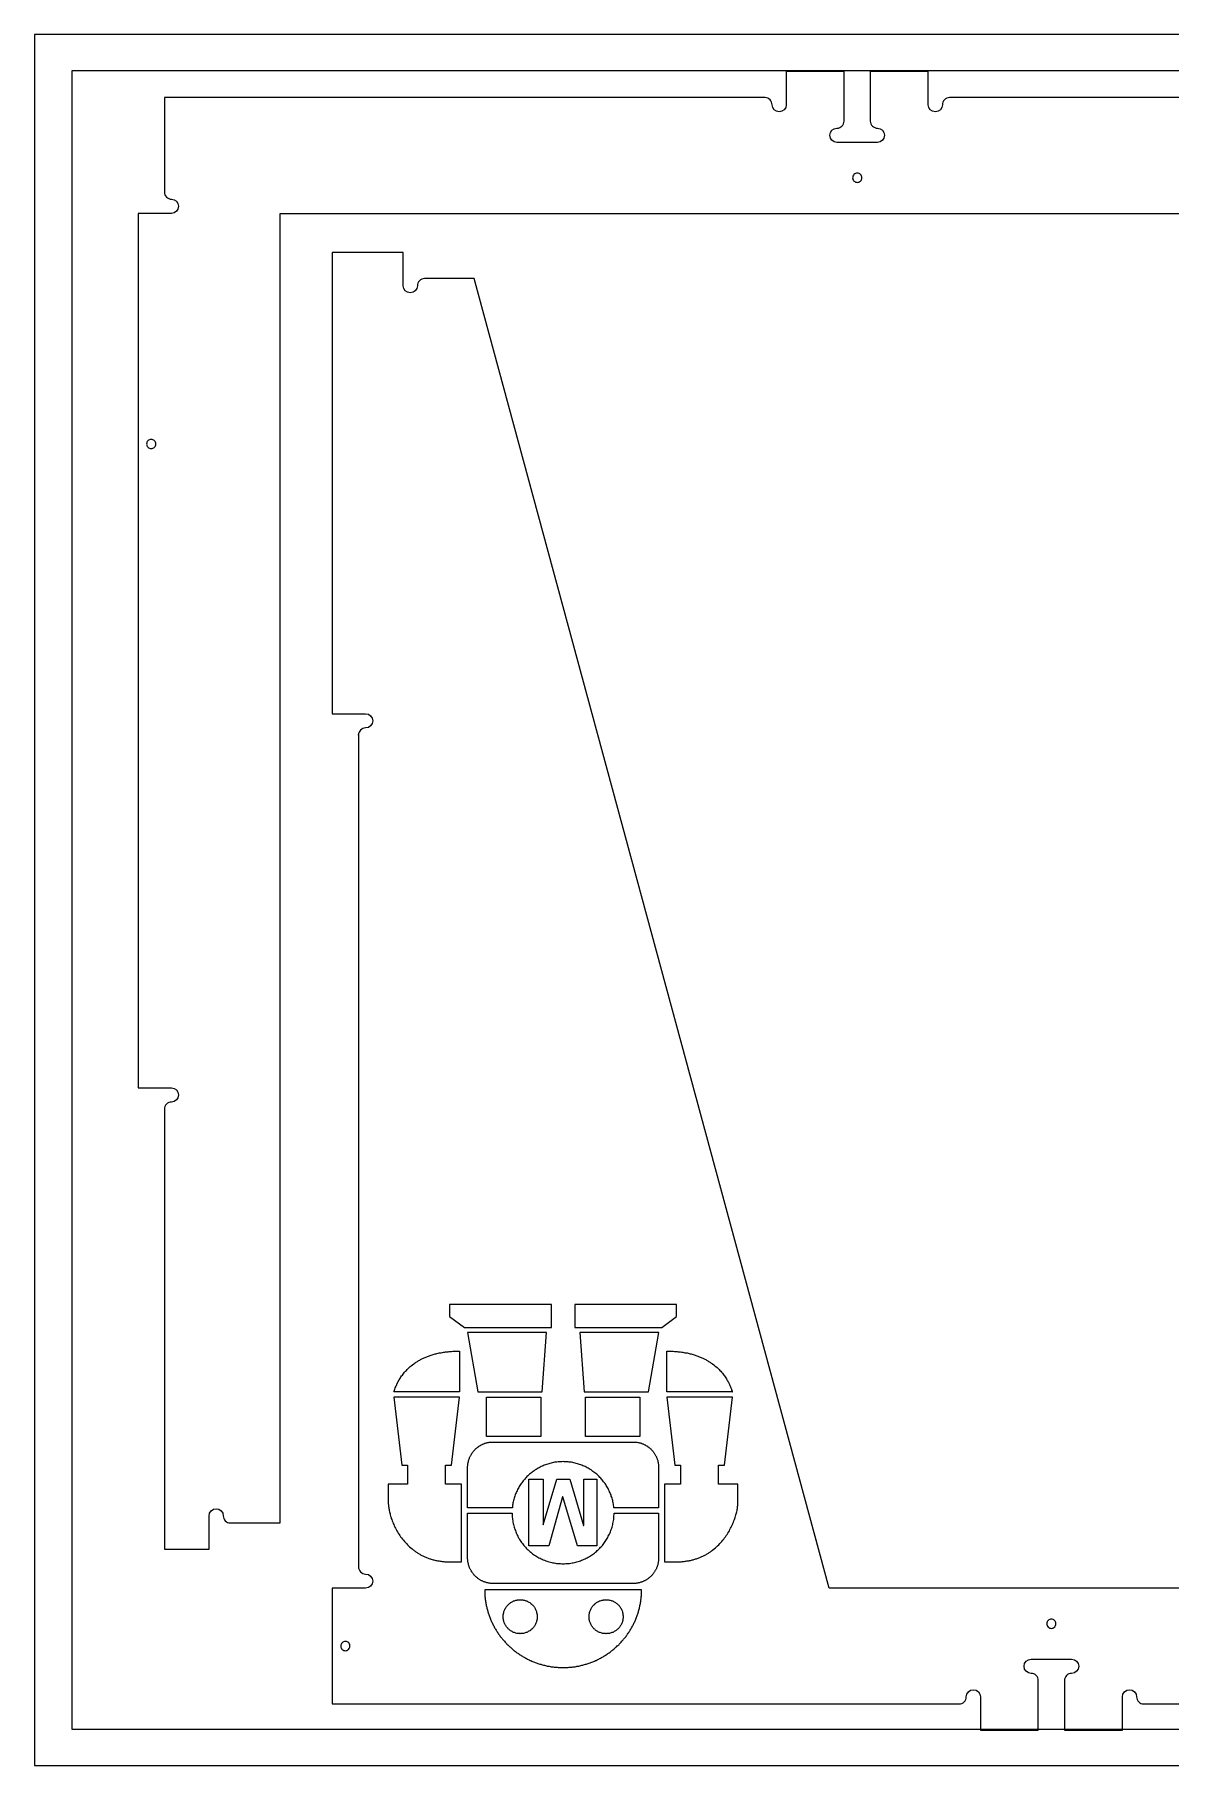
# Model space of a CAD drawing. Extents: x -2438 to 0, y -1219 to 0.
# Drawn here: x -2438 to -1638, y -1219 to 0 of the extents above; entities that cross this region are included whole.
import ezdxf

# ---------------------------------------------------------------- set-up
doc = ezdxf.new("R2010")
doc.units = 0
doc.layers.add('INSIDE_CUT', color=18, linetype='CONTINUOUS')

msp = doc.modelspace()

# ---------------------------------------------------------------- linework, layer by layer
at = {"layer": 'INSIDE_CUT'}
for points in [[(-2438.4, -1219.2), (0, -1219.2), (0, 0), (-2438.4, 0)], [(-2412.2, -1193.8), (-25.4, -1193.8), (-25.4, -25.4), (-2412.2, -25.4)], [(-2074.3, -894.5), (-2146, -894.5), (-2146, -902.9), (-2135.5, -910.8), (-2074.3, -910.8)], [(-2057.8, -910.8), (-1996.5, -910.8), (-1986.1, -902.9), (-1986.1, -894.5), (-2057.8, -894.5)], [(-2077.7, -914.2), (-2133.5, -914.2), (-2126.1, -956.1), (-2080.7, -956.1)], [(-2051.3, -956.1), (-2006, -956.1), (-1998.5, -914.2), (-2054.3, -914.2)], [(-2139.1, -927.4), (-2139.1, -956.1), (-2185.3, -956.1), (-2185.3, -956.1), (-2185.2, -956), (-2185.1, -955.7), (-2184.8, -954.8), (-2184.6, -954.1), (-2184.3, -953.3), (-2184, -952.5), (-2183.8, -952), (-2183.5, -951.5), (-2183.3, -951), (-2183.1, -950.4), (-2182.8, -949.9), (-2182.5, -949.3), (-2182.2, -948.7), (-2181.8, -948.1), (-2181.5, -947.5), (-2181.1, -946.9), (-2180.7, -946.2), (-2180.3, -945.6), (-2179.8, -944.9), (-2179.3, -944.3), (-2178.8, -943.6), (-2178.3, -943), (-2177.7, -942.3), (-2177.2, -941.6), (-2176.5, -941), (-2175.9, -940.3), (-2175.2, -939.6), (-2174.5, -939), (-2173.8, -938.3), (-2173, -937.7), (-2172.2, -937), (-2171.3, -936.4), (-2170.5, -935.8), (-2170, -935.5), (-2169.5, -935.2), (-2169.1, -934.9), (-2168.6, -934.6), (-2168.1, -934.3), (-2167.6, -934), (-2167.1, -933.7), (-2166.6, -933.4), (-2166.1, -933.1), (-2165.5, -932.9), (-2165, -932.6), (-2164.4, -932.3), (-2163.9, -932.1), (-2163.3, -931.8), (-2162.7, -931.6), (-2162.1, -931.3), (-2161.5, -931.1), (-2160.9, -930.9), (-2160.3, -930.6), (-2159.6, -930.4), (-2159, -930.2), (-2158.3, -930), (-2157.7, -929.8), (-2157, -929.6), (-2156.3, -929.4), (-2155.6, -929.2), (-2154.9, -929.1), (-2154.1, -928.9), (-2153.4, -928.7), (-2152.7, -928.6), (-2151.9, -928.5), (-2151.1, -928.3), (-2150.4, -928.2), (-2149.6, -928.1), (-2148.8, -928), (-2147.9, -927.9), (-2147.1, -927.8), (-2146.3, -927.7), (-2145.4, -927.6), (-2144.6, -927.6), (-2143.7, -927.5), (-2142.8, -927.5), (-2141.9, -927.4), (-2141, -927.4), (-2140.1, -927.4)], [(-1993, -927.4), (-1992.1, -927.4), (-1991.1, -927.4), (-1990.2, -927.4), (-1989.3, -927.5), (-1988.4, -927.5), (-1987.6, -927.6), (-1986.7, -927.6), (-1985.8, -927.7), (-1985, -927.8), (-1984.2, -927.9), (-1983.4, -928), (-1982.5, -928.1), (-1981.8, -928.2), (-1981, -928.3), (-1980.2, -928.5), (-1979.4, -928.6), (-1978.7, -928.7), (-1978, -928.9), (-1977.2, -929.1), (-1976.5, -929.2), (-1975.8, -929.4), (-1975.1, -929.6), (-1974.5, -929.8), (-1973.8, -930), (-1973.1, -930.2), (-1972.5, -930.4), (-1971.9, -930.6), (-1971.2, -930.9), (-1970.6, -931.1), (-1970, -931.3), (-1969.4, -931.6), (-1968.8, -931.8), (-1968.3, -932.1), (-1967.7, -932.3), (-1967.1, -932.6), (-1966.6, -932.9), (-1966.1, -933.1), (-1965.5, -933.4), (-1965, -933.7), (-1964.5, -934), (-1964, -934.3), (-1963.5, -934.6), (-1963, -934.9), (-1962.6, -935.2), (-1962.1, -935.5), (-1961.7, -935.8), (-1960.8, -936.4), (-1959.9, -937), (-1959.1, -937.7), (-1958.4, -938.3), (-1957.6, -939), (-1956.9, -939.6), (-1956.2, -940.3), (-1955.6, -941), (-1955, -941.6), (-1954.4, -942.3), (-1953.8, -943), (-1953.3, -943.6), (-1952.8, -944.3), (-1952.3, -944.9), (-1951.8, -945.6), (-1951.4, -946.2), (-1951, -946.9), (-1950.6, -947.5), (-1950.3, -948.1), (-1949.9, -948.7), (-1949.6, -949.3), (-1949.3, -949.9), (-1949.1, -950.4), (-1948.8, -951), (-1948.6, -951.5), (-1948.2, -952.5), (-1947.8, -953.3), (-1947.5, -954.1), (-1947.3, -954.8), (-1947, -955.7), (-1946.9, -956), (-1946.9, -956.1), (-1946.8, -956.1), (-1993, -956.1)], [(-2179.9, -1021.1), (-2189.2, -1021.1), (-2189.2, -1034.2), (-2189.2, -1034.9), (-2189.1, -1035.5), (-2189.1, -1036.1), (-2189, -1036.8), (-2188.9, -1037.5), (-2188.8, -1038.2), (-2188.7, -1039), (-2188.6, -1039.7), (-2188.4, -1040.5), (-2188.2, -1041.2), (-2188, -1042), (-2187.8, -1042.8), (-2187.6, -1043.7), (-2187.3, -1044.5), (-2187.1, -1045.3), (-2186.8, -1046.1), (-2186.4, -1047), (-2186.1, -1047.8), (-2185.8, -1048.7), (-2185.4, -1049.6), (-2185, -1050.4), (-2184.6, -1051.3), (-2184.1, -1052.1), (-2183.7, -1053), (-2183.2, -1053.9), (-2182.7, -1054.7), (-2182.2, -1055.6), (-2181.6, -1056.5), (-2181, -1057.3), (-2180.5, -1058.1), (-2179.8, -1059), (-2179.2, -1059.8), (-2178.6, -1060.6), (-2177.9, -1061.4), (-2177.2, -1062.2), (-2176.5, -1063), (-2175.7, -1063.8), (-2174.9, -1064.5), (-2174.2, -1065.3), (-2173.3, -1066), (-2172.5, -1066.7), (-2171.6, -1067.4), (-2171.2, -1067.7), (-2170.8, -1068.1), (-2170.3, -1068.4), (-2169.8, -1068.7), (-2169.4, -1069), (-2168.9, -1069.3), (-2168.4, -1069.6), (-2168, -1069.9), (-2167.5, -1070.2), (-2167, -1070.5), (-2166.5, -1070.8), (-2166, -1071.1), (-2165.5, -1071.3), (-2164.9, -1071.6), (-2164.4, -1071.8), (-2163.9, -1072.1), (-2163.4, -1072.3), (-2162.8, -1072.6), (-2162.3, -1072.8), (-2161.7, -1073), (-2161.2, -1073.2), (-2160.6, -1073.4), (-2160, -1073.6), (-2159.4, -1073.8), (-2158.9, -1074), (-2158.3, -1074.2), (-2157.7, -1074.3), (-2157.1, -1074.5), (-2156.5, -1074.6), (-2155.8, -1074.8), (-2155.2, -1074.9), (-2154.6, -1075), (-2153.9, -1075.1), (-2153.3, -1075.2), (-2152.7, -1075.3), (-2152, -1075.4), (-2151.3, -1075.5), (-2150.7, -1075.6), (-2150, -1075.6), (-2149.3, -1075.7), (-2148.6, -1075.7), (-2147.9, -1075.7), (-2147.2, -1075.7), (-2146.5, -1075.7), (-2137.6, -1075.7), (-2137.6, -1021.1), (-2148.8, -1021.1), (-2148.8, -1007.7), (-2144.7, -1007.7), (-2139.1, -959.9), (-2185.3, -959.9), (-2179.7, -1007.7), (-2175.6, -1007.7), (-2175.6, -1021.1)], [(-2081.8, -987.5), (-2120, -987.5), (-2120, -959.8), (-2081.8, -959.8)], [(-2050.2, -959.8), (-2012.1, -959.8), (-2012.1, -987.5), (-2050.2, -987.5)], [(-1994.5, -1021.1), (-1994.5, -1075.7), (-1985.6, -1075.7), (-1984.9, -1075.7), (-1984.2, -1075.7), (-1983.5, -1075.7), (-1982.8, -1075.7), (-1982.1, -1075.6), (-1981.4, -1075.6), (-1980.8, -1075.5), (-1980.1, -1075.4), (-1979.5, -1075.3), (-1978.8, -1075.2), (-1978.2, -1075.1), (-1977.5, -1075), (-1976.9, -1074.9), (-1976.3, -1074.8), (-1975.7, -1074.6), (-1975.1, -1074.5), (-1974.4, -1074.3), (-1973.9, -1074.2), (-1973.3, -1074), (-1972.7, -1073.8), (-1972.1, -1073.6), (-1971.5, -1073.4), (-1971, -1073.2), (-1970.4, -1073), (-1969.8, -1072.8), (-1969.3, -1072.6), (-1968.8, -1072.3), (-1968.2, -1072.1), (-1967.7, -1071.8), (-1967.2, -1071.6), (-1966.6, -1071.3), (-1966.1, -1071.1), (-1965.6, -1070.8), (-1965.1, -1070.5), (-1964.6, -1070.2), (-1964.2, -1069.9), (-1963.7, -1069.6), (-1963.2, -1069.3), (-1962.7, -1069), (-1962.3, -1068.7), (-1961.8, -1068.4), (-1961.4, -1068.1), (-1960.9, -1067.7), (-1960.5, -1067.4), (-1959.6, -1066.7), (-1958.8, -1066), (-1958, -1065.3), (-1957.2, -1064.5), (-1956.4, -1063.8), (-1955.7, -1063), (-1954.9, -1062.2), (-1954.2, -1061.4), (-1953.6, -1060.6), (-1952.9, -1059.8), (-1952.3, -1059), (-1951.7, -1058.1), (-1951.1, -1057.3), (-1950.5, -1056.5), (-1950, -1055.6), (-1949.4, -1054.7), (-1948.9, -1053.9), (-1948.5, -1053), (-1948, -1052.1), (-1947.6, -1051.3), (-1947.1, -1050.4), (-1946.7, -1049.6), (-1946.4, -1048.7), (-1946, -1047.8), (-1945.7, -1047), (-1945.4, -1046.1), (-1945.1, -1045.3), (-1944.8, -1044.5), (-1944.5, -1043.7), (-1944.3, -1042.8), (-1944.1, -1042), (-1943.9, -1041.2), (-1943.7, -1040.5), (-1943.5, -1039.7), (-1943.4, -1039), (-1943.3, -1038.2), (-1943.2, -1037.5), (-1943.1, -1036.8), (-1943, -1036.1), (-1943, -1035.5), (-1943, -1034.9), (-1943, -1034.2), (-1943, -1021.1), (-1952.2, -1021.1), (-1956.5, -1021.1), (-1956.5, -1007.7), (-1952.4, -1007.7), (-1946.8, -959.9), (-1993, -959.9), (-1987.4, -1007.7), (-1983.4, -1007.7), (-1983.4, -1021.1)], [(-2133.3, -1037.7), (-2133.3, -1009.3), (-2133.3, -1008.9), (-2133.3, -1008.4), (-2133.2, -1007.9), (-2133.2, -1007.5), (-2133.1, -1007), (-2133.1, -1006.6), (-2133, -1006.1), (-2132.9, -1005.7), (-2132.8, -1005.3), (-2132.7, -1004.8), (-2132.6, -1004.4), (-2132.5, -1004), (-2132.3, -1003.6), (-2132.2, -1003.2), (-2132, -1002.7), (-2131.9, -1002.3), (-2131.7, -1001.9), (-2131.5, -1001.5), (-2131.3, -1001.2), (-2131.1, -1000.8), (-2130.9, -1000.4), (-2130.7, -1000), (-2130.5, -999.7), (-2130.2, -999.3), (-2130, -998.9), (-2129.7, -998.6), (-2129.5, -998.2), (-2129.2, -997.9), (-2128.9, -997.6), (-2128.6, -997.3), (-2128.3, -996.9), (-2128, -996.6), (-2127.7, -996.3), (-2127.4, -996), (-2127.1, -995.8), (-2126.8, -995.5), (-2126.4, -995.2), (-2126.1, -994.9), (-2125.7, -994.7), (-2125.4, -994.4), (-2125, -994.2), (-2124.7, -994), (-2124.3, -993.8), (-2123.9, -993.5), (-2123.5, -993.3), (-2123.1, -993.2), (-2122.7, -993), (-2122.3, -992.8), (-2121.9, -992.6), (-2121.5, -992.5), (-2121.1, -992.3), (-2120.7, -992.2), (-2120.3, -992.1), (-2119.8, -991.9), (-2119.4, -991.8), (-2119, -991.7), (-2118.5, -991.7), (-2118.1, -991.6), (-2117.6, -991.5), (-2117.2, -991.5), (-2116.7, -991.4), (-2116.3, -991.4), (-2115.8, -991.4), (-2115.4, -991.4), (-2088, -991.4), (-2044.1, -991.4), (-2016.7, -991.4), (-2016.2, -991.4), (-2015.8, -991.4), (-2015.3, -991.4), (-2014.9, -991.5), (-2014.4, -991.5), (-2014, -991.6), (-2013.5, -991.7), (-2013.1, -991.7), (-2012.7, -991.8), (-2012.2, -991.9), (-2011.8, -992.1), (-2011.4, -992.2), (-2010.9, -992.3), (-2010.5, -992.5), (-2010.1, -992.6), (-2009.7, -992.8), (-2009.3, -993), (-2008.9, -993.2), (-2008.5, -993.3), (-2008.2, -993.5), (-2007.8, -993.8), (-2007.4, -994), (-2007, -994.2), (-2006.7, -994.4), (-2006.3, -994.7), (-2006, -994.9), (-2005.6, -995.2), (-2005.3, -995.5), (-2005, -995.8), (-2004.6, -996), (-2004.3, -996.3), (-2004, -996.6), (-2003.7, -996.9), (-2003.4, -997.3), (-2003.1, -997.6), (-2002.9, -997.9), (-2002.6, -998.2), (-2002.3, -998.6), (-2002.1, -998.9), (-2001.8, -999.3), (-2001.6, -999.7), (-2001.4, -1000), (-2001.1, -1000.4), (-2000.9, -1000.8), (-2000.7, -1001.2), (-2000.5, -1001.5), (-2000.3, -1001.9), (-2000.2, -1002.3), (-2000, -1002.7), (-1999.9, -1003.2), (-1999.7, -1003.6), (-1999.6, -1004), (-1999.4, -1004.4), (-1999.3, -1004.8), (-1999.2, -1005.3), (-1999.1, -1005.7), (-1999, -1006.1), (-1999, -1006.6), (-1998.9, -1007), (-1998.9, -1007.5), (-1998.8, -1007.9), (-1998.8, -1008.4), (-1998.8, -1008.9), (-1998.8, -1009.3), (-1998.8, -1037.7), (-2030.3, -1037.7), (-2030.4, -1036.8), (-2030.5, -1036), (-2030.6, -1035.1), (-2030.8, -1034.3), (-2030.9, -1033.5), (-2031.1, -1032.7), (-2031.3, -1031.8), (-2031.6, -1031), (-2031.8, -1030.2), (-2032.1, -1029.5), (-2032.3, -1028.7), (-2032.6, -1027.9), (-2033, -1027.1), (-2033.3, -1026.4), (-2033.6, -1025.7), (-2034, -1024.9), (-2034.4, -1024.2), (-2034.8, -1023.5), (-2035.2, -1022.8), (-2035.6, -1022.1), (-2036, -1021.4), (-2036.5, -1020.7), (-2037, -1020.1), (-2037.5, -1019.4), (-2038, -1018.8), (-2038.5, -1018.1), (-2039, -1017.5), (-2039.5, -1016.9), (-2040.1, -1016.3), (-2040.7, -1015.8), (-2041.2, -1015.2), (-2041.8, -1014.6), (-2042.4, -1014.1), (-2043.1, -1013.6), (-2043.7, -1013.1), (-2044.3, -1012.6), (-2045, -1012.1), (-2045.6, -1011.6), (-2046.3, -1011.1), (-2047, -1010.7), (-2047.7, -1010.3), (-2048.4, -1009.9), (-2049.1, -1009.5), (-2049.8, -1009.1), (-2050.6, -1008.7), (-2051.3, -1008.4), (-2052.1, -1008.1), (-2052.8, -1007.8), (-2053.6, -1007.5), (-2054.4, -1007.2), (-2055.2, -1006.9), (-2056, -1006.7), (-2056.8, -1006.5), (-2057.6, -1006.3), (-2058.4, -1006.1), (-2059.2, -1005.9), (-2060.1, -1005.7), (-2060.9, -1005.6), (-2061.8, -1005.5), (-2062.6, -1005.4), (-2063.5, -1005.3), (-2064.3, -1005.3), (-2065.2, -1005.3), (-2066.1, -1005.2), (-2066.9, -1005.3), (-2067.8, -1005.3), (-2068.7, -1005.3), (-2069.5, -1005.4), (-2070.4, -1005.5), (-2071.2, -1005.6), (-2072, -1005.7), (-2072.9, -1005.9), (-2073.7, -1006.1), (-2074.5, -1006.3), (-2075.3, -1006.5), (-2076.1, -1006.7), (-2076.9, -1006.9), (-2077.7, -1007.2), (-2078.5, -1007.5), (-2079.3, -1007.8), (-2080, -1008.1), (-2080.8, -1008.4), (-2081.5, -1008.7), (-2082.3, -1009.1), (-2083, -1009.5), (-2083.7, -1009.9), (-2084.4, -1010.3), (-2085.1, -1010.7), (-2085.8, -1011.1), (-2086.5, -1011.6), (-2087.1, -1012.1), (-2087.8, -1012.6), (-2088.4, -1013.1), (-2089.1, -1013.6), (-2089.7, -1014.1), (-2090.3, -1014.6), (-2090.9, -1015.2), (-2091.5, -1015.8), (-2092, -1016.3), (-2092.6, -1016.9), (-2093.1, -1017.5), (-2093.6, -1018.1), (-2094.2, -1018.8), (-2094.7, -1019.4), (-2095.1, -1020.1), (-2095.6, -1020.7), (-2096.1, -1021.4), (-2096.5, -1022.1), (-2096.9, -1022.8), (-2097.3, -1023.5), (-2097.7, -1024.2), (-2098.1, -1024.9), (-2098.5, -1025.7), (-2098.8, -1026.4), (-2099.2, -1027.1), (-2099.5, -1027.9), (-2099.8, -1028.7), (-2100.1, -1029.5), (-2100.3, -1030.2), (-2100.6, -1031), (-2100.8, -1031.8), (-2101, -1032.7), (-2101.2, -1033.5), (-2101.4, -1034.3), (-2101.5, -1035.1), (-2101.6, -1036), (-2101.8, -1036.8), (-2101.8, -1037.7)], [(-2070.4, -1017.6), (-2061.3, -1017.6), (-2051.6, -1050.2), (-2051.4, -1050.2), (-2051.4, -1017.6), (-2042.2, -1017.6), (-2042.2, -1064.6), (-2055.8, -1064.6), (-2066.3, -1030.1), (-2066.4, -1030.1), (-2076.2, -1064.6), (-2090.1, -1064.6), (-2090.1, -1017.6), (-2080.2, -1017.6), (-2080.2, -1049.7), (-2080, -1049.7)], [(-2133.3, -1073.1), (-2133.3, -1041.6), (-2102, -1041.6), (-2102, -1042.5), (-2101.9, -1043.4), (-2101.9, -1044.3), (-2101.8, -1045.2), (-2101.7, -1046.1), (-2101.5, -1047), (-2101.4, -1047.9), (-2101.2, -1048.8), (-2101, -1049.6), (-2100.8, -1050.5), (-2100.6, -1051.3), (-2100.3, -1052.2), (-2100, -1053), (-2099.7, -1053.8), (-2099.4, -1054.7), (-2099.1, -1055.5), (-2098.7, -1056.3), (-2098.4, -1057), (-2098, -1057.8), (-2097.6, -1058.6), (-2097.1, -1059.3), (-2096.7, -1060.1), (-2096.2, -1060.8), (-2095.8, -1061.5), (-2095.3, -1062.2), (-2094.7, -1062.9), (-2094.2, -1063.6), (-2093.7, -1064.2), (-2093.1, -1064.9), (-2092.5, -1065.5), (-2092, -1066.2), (-2091.4, -1066.8), (-2090.7, -1067.4), (-2090.1, -1067.9), (-2089.5, -1068.5), (-2088.8, -1069.1), (-2088.1, -1069.6), (-2087.5, -1070.1), (-2086.8, -1070.6), (-2086.1, -1071.1), (-2085.3, -1071.6), (-2084.6, -1072), (-2083.9, -1072.5), (-2083.1, -1072.9), (-2082.3, -1073.3), (-2081.6, -1073.7), (-2080.8, -1074), (-2080, -1074.4), (-2079.2, -1074.7), (-2078.3, -1075), (-2077.5, -1075.3), (-2076.7, -1075.6), (-2075.8, -1075.8), (-2075, -1076.1), (-2074.1, -1076.3), (-2073.3, -1076.5), (-2072.4, -1076.6), (-2071.5, -1076.8), (-2070.6, -1076.9), (-2069.7, -1077), (-2068.8, -1077.1), (-2067.9, -1077.1), (-2067, -1077.2), (-2066.1, -1077.2), (-2065.1, -1077.2), (-2064.2, -1077.1), (-2063.3, -1077.1), (-2062.4, -1077), (-2061.5, -1076.9), (-2060.6, -1076.8), (-2059.7, -1076.6), (-2058.9, -1076.5), (-2058, -1076.3), (-2057.1, -1076.1), (-2056.3, -1075.8), (-2055.4, -1075.6), (-2054.6, -1075.3), (-2053.8, -1075), (-2053, -1074.7), (-2052.1, -1074.4), (-2051.3, -1074), (-2050.6, -1073.7), (-2049.8, -1073.3), (-2049, -1072.9), (-2048.3, -1072.5), (-2047.5, -1072), (-2046.8, -1071.6), (-2046.1, -1071.1), (-2045.4, -1070.6), (-2044.7, -1070.1), (-2044, -1069.6), (-2043.3, -1069.1), (-2042.6, -1068.5), (-2042, -1067.9), (-2041.4, -1067.4), (-2040.8, -1066.8), (-2040.2, -1066.2), (-2039.6, -1065.5), (-2039, -1064.9), (-2038.4, -1064.2), (-2037.9, -1063.6), (-2037.4, -1062.9), (-2036.9, -1062.2), (-2036.4, -1061.5), (-2035.9, -1060.8), (-2035.4, -1060.1), (-2035, -1059.3), (-2034.6, -1058.6), (-2034.2, -1057.8), (-2033.8, -1057), (-2033.4, -1056.3), (-2033, -1055.5), (-2032.7, -1054.7), (-2032.4, -1053.8), (-2032.1, -1053), (-2031.8, -1052.2), (-2031.5, -1051.3), (-2031.3, -1050.5), (-2031.1, -1049.6), (-2030.9, -1048.8), (-2030.7, -1047.9), (-2030.6, -1047), (-2030.4, -1046.1), (-2030.3, -1045.2), (-2030.2, -1044.3), (-2030.2, -1043.4), (-2030.1, -1042.5), (-2030.1, -1041.6), (-1998.8, -1041.6), (-1998.8, -1073.1), (-1998.8, -1073.6), (-1998.8, -1074), (-1998.8, -1074.5), (-1998.9, -1074.9), (-1998.9, -1075.4), (-1999, -1075.8), (-1999, -1076.3), (-1999.1, -1076.7), (-1999.2, -1077.2), (-1999.3, -1077.6), (-1999.4, -1078), (-1999.6, -1078.4), (-1999.7, -1078.9), (-1999.9, -1079.3), (-2000, -1079.7), (-2000.2, -1080.1), (-2000.3, -1080.5), (-2000.5, -1080.9), (-2000.7, -1081.3), (-2000.9, -1081.7), (-2001.1, -1082), (-2001.4, -1082.4), (-2001.6, -1082.8), (-2001.8, -1083.1), (-2002.1, -1083.5), (-2002.3, -1083.8), (-2002.6, -1084.2), (-2002.9, -1084.5), (-2003.1, -1084.8), (-2003.4, -1085.2), (-2003.7, -1085.5), (-2004, -1085.8), (-2004.3, -1086.1), (-2004.6, -1086.4), (-2005, -1086.7), (-2005.3, -1086.9), (-2005.6, -1087.2), (-2006, -1087.5), (-2006.3, -1087.7), (-2006.7, -1088), (-2007, -1088.2), (-2007.4, -1088.4), (-2007.8, -1088.7), (-2008.2, -1088.9), (-2008.5, -1089.1), (-2008.9, -1089.3), (-2009.3, -1089.5), (-2009.7, -1089.6), (-2010.1, -1089.8), (-2010.5, -1090), (-2010.9, -1090.1), (-2011.4, -1090.2), (-2011.8, -1090.4), (-2012.2, -1090.5), (-2012.7, -1090.6), (-2013.1, -1090.7), (-2013.5, -1090.8), (-2014, -1090.8), (-2014.4, -1090.9), (-2014.9, -1091), (-2015.3, -1091), (-2015.8, -1091), (-2016.2, -1091), (-2016.7, -1091), (-2115.4, -1091), (-2115.8, -1091), (-2116.3, -1091), (-2116.7, -1091), (-2117.2, -1091), (-2117.6, -1090.9), (-2118.1, -1090.8), (-2118.5, -1090.8), (-2119, -1090.7), (-2119.4, -1090.6), (-2119.8, -1090.5), (-2120.3, -1090.4), (-2120.7, -1090.2), (-2121.1, -1090.1), (-2121.5, -1090), (-2121.9, -1089.8), (-2122.3, -1089.6), (-2122.7, -1089.5), (-2123.1, -1089.3), (-2123.5, -1089.1), (-2123.9, -1088.9), (-2124.3, -1088.7), (-2124.7, -1088.4), (-2125, -1088.2), (-2125.4, -1088), (-2125.7, -1087.7), (-2126.1, -1087.5), (-2126.4, -1087.2), (-2126.8, -1086.9), (-2127.1, -1086.7), (-2127.4, -1086.4), (-2127.7, -1086.1), (-2128, -1085.8), (-2128.3, -1085.5), (-2128.6, -1085.2), (-2128.9, -1084.8), (-2129.2, -1084.5), (-2129.5, -1084.2), (-2129.7, -1083.8), (-2130, -1083.5), (-2130.2, -1083.1), (-2130.5, -1082.8), (-2130.7, -1082.4), (-2130.9, -1082), (-2131.1, -1081.7), (-2131.3, -1081.3), (-2131.5, -1080.9), (-2131.7, -1080.5), (-2131.9, -1080.1), (-2132, -1079.7), (-2132.2, -1079.3), (-2132.3, -1078.9), (-2132.5, -1078.4), (-2132.6, -1078), (-2132.7, -1077.6), (-2132.8, -1077.2), (-2132.9, -1076.7), (-2133, -1076.3), (-2133.1, -1075.8), (-2133.1, -1075.4), (-2133.2, -1074.9), (-2133.2, -1074.5), (-2133.3, -1074), (-2133.3, -1073.6)], [(-2066, -1150.3), (-2065.3, -1150.3), (-2064.6, -1150.3), (-2063.9, -1150.2), (-2063.2, -1150.2), (-2062.5, -1150.2), (-2061.8, -1150.1), (-2061.1, -1150.1), (-2060.4, -1150), (-2059.7, -1149.9), (-2059, -1149.8), (-2058.3, -1149.8), (-2057.6, -1149.7), (-2056.9, -1149.5), (-2056.3, -1149.4), (-2055.6, -1149.3), (-2054.9, -1149.2), (-2054.2, -1149), (-2053.6, -1148.9), (-2052.9, -1148.7), (-2052.2, -1148.6), (-2051.6, -1148.4), (-2050.9, -1148.2), (-2050.2, -1148), (-2049.6, -1147.8), (-2049, -1147.6), (-2048.3, -1147.4), (-2047.7, -1147.2), (-2047, -1147), (-2046.4, -1146.7), (-2045.8, -1146.5), (-2045.1, -1146.2), (-2044.5, -1146), (-2043.9, -1145.7), (-2043.3, -1145.4), (-2042.7, -1145.2), (-2042.1, -1144.9), (-2041.5, -1144.6), (-2040.9, -1144.3), (-2040.3, -1144), (-2039.7, -1143.7), (-2039.1, -1143.3), (-2038.5, -1143), (-2037.9, -1142.7), (-2037.4, -1142.3), (-2036.8, -1142), (-2036.2, -1141.6), (-2035.7, -1141.3), (-2035.1, -1140.9), (-2034.6, -1140.5), (-2034, -1140.2), (-2033.5, -1139.8), (-2033, -1139.4), (-2032.4, -1139), (-2031.9, -1138.6), (-2031.4, -1138.2), (-2030.9, -1137.8), (-2030.4, -1137.3), (-2029.9, -1136.9), (-2029.4, -1136.5), (-2028.9, -1136), (-2028.4, -1135.6), (-2027.9, -1135.1), (-2027.4, -1134.7), (-2026.9, -1134.2), (-2026.5, -1133.8), (-2026, -1133.3), (-2025.6, -1132.8), (-2025.1, -1132.3), (-2024.7, -1131.8), (-2024.2, -1131.3), (-2023.8, -1130.8), (-2023.4, -1130.3), (-2023, -1129.8), (-2022.5, -1129.3), (-2022.1, -1128.8), (-2021.7, -1128.3), (-2021.3, -1127.7), (-2021, -1127.2), (-2020.6, -1126.7), (-2020.2, -1126.1), (-2019.8, -1125.6), (-2019.5, -1125), (-2019.1, -1124.5), (-2018.8, -1123.9), (-2018.4, -1123.3), (-2018.1, -1122.7), (-2017.8, -1122.2), (-2017.4, -1121.6), (-2017.1, -1121), (-2016.8, -1120.4), (-2016.5, -1119.8), (-2016.2, -1119.2), (-2015.9, -1118.6), (-2015.6, -1118), (-2015.4, -1117.4), (-2015.1, -1116.8), (-2014.8, -1116.2), (-2014.6, -1115.6), (-2014.3, -1114.9), (-2014.1, -1114.3), (-2013.9, -1113.7), (-2013.7, -1113), (-2013.5, -1112.4), (-2013.2, -1111.8), (-2013, -1111.1), (-2012.9, -1110.5), (-2012.7, -1109.8), (-2012.5, -1109.2), (-2012.3, -1108.5), (-2012.2, -1107.8), (-2012, -1107.2), (-2011.9, -1106.5), (-2011.7, -1105.8), (-2011.6, -1105.2), (-2011.5, -1104.5), (-2011.4, -1103.8), (-2011.3, -1103.1), (-2011.2, -1102.4), (-2011.1, -1101.8), (-2011, -1101.1), (-2011, -1100.4), (-2010.9, -1099.7), (-2010.9, -1099), (-2010.8, -1098.3), (-2010.8, -1097.6), (-2010.8, -1096.9), (-2010.8, -1096.2), (-2010.8, -1095.5), (-2121.3, -1095.5), (-2121.3, -1096.2), (-2121.3, -1096.9), (-2121.3, -1097.6), (-2121.2, -1098.3), (-2121.2, -1099), (-2121.1, -1099.7), (-2121.1, -1100.4), (-2121, -1101.1), (-2120.9, -1101.8), (-2120.9, -1102.4), (-2120.8, -1103.1), (-2120.7, -1103.8), (-2120.6, -1104.5), (-2120.4, -1105.2), (-2120.3, -1105.8), (-2120.2, -1106.5), (-2120, -1107.2), (-2119.9, -1107.8), (-2119.7, -1108.5), (-2119.6, -1109.2), (-2119.4, -1109.8), (-2119.2, -1110.5), (-2119, -1111.1), (-2118.8, -1111.8), (-2118.6, -1112.4), (-2118.4, -1113), (-2118.2, -1113.7), (-2117.9, -1114.3), (-2117.7, -1114.9), (-2117.5, -1115.6), (-2117.2, -1116.2), (-2117, -1116.8), (-2116.7, -1117.4), (-2116.4, -1118), (-2116.1, -1118.6), (-2115.8, -1119.2), (-2115.6, -1119.8), (-2115.3, -1120.4), (-2114.9, -1121), (-2114.6, -1121.6), (-2114.3, -1122.2), (-2114, -1122.7), (-2113.6, -1123.3), (-2113.3, -1123.9), (-2112.9, -1124.5), (-2112.6, -1125), (-2112.2, -1125.6), (-2111.9, -1126.1), (-2111.5, -1126.7), (-2111.1, -1127.2), (-2110.7, -1127.7), (-2110.3, -1128.3), (-2109.9, -1128.8), (-2109.5, -1129.3), (-2109.1, -1129.8), (-2108.7, -1130.3), (-2108.3, -1130.8), (-2107.8, -1131.3), (-2107.4, -1131.8), (-2106.9, -1132.3), (-2106.5, -1132.8), (-2106, -1133.3), (-2105.6, -1133.8), (-2105.1, -1134.2), (-2104.6, -1134.7), (-2104.2, -1135.1), (-2103.7, -1135.6), (-2103.2, -1136), (-2102.7, -1136.5), (-2102.2, -1136.9), (-2101.7, -1137.3), (-2101.2, -1137.8), (-2100.7, -1138.2), (-2100.2, -1138.6), (-2099.6, -1139), (-2099.1, -1139.4), (-2098.6, -1139.8), (-2098, -1140.2), (-2097.5, -1140.5), (-2096.9, -1140.9), (-2096.4, -1141.3), (-2095.8, -1141.6), (-2095.3, -1142), (-2094.7, -1142.3), (-2094.1, -1142.7), (-2093.5, -1143), (-2093, -1143.3), (-2092.4, -1143.7), (-2091.8, -1144), (-2091.2, -1144.3), (-2090.6, -1144.6), (-2090, -1144.9), (-2089.4, -1145.2), (-2088.8, -1145.4), (-2088.2, -1145.7), (-2087.5, -1146), (-2086.9, -1146.2), (-2086.3, -1146.5), (-2085.7, -1146.7), (-2085, -1147), (-2084.4, -1147.2), (-2083.8, -1147.4), (-2083.1, -1147.6), (-2082.5, -1147.8), (-2081.8, -1148), (-2081.2, -1148.2), (-2080.5, -1148.4), (-2079.8, -1148.6), (-2079.2, -1148.7), (-2078.5, -1148.9), (-2077.8, -1149), (-2077.2, -1149.2), (-2076.5, -1149.3), (-2075.8, -1149.4), (-2075.1, -1149.5), (-2074.5, -1149.7), (-2073.8, -1149.8), (-2073.1, -1149.8), (-2072.4, -1149.9), (-2071.7, -1150), (-2071, -1150.1), (-2070.3, -1150.1), (-2069.6, -1150.2), (-2068.9, -1150.2), (-2068.2, -1150.2), (-2067.5, -1150.3), (-2066.7, -1150.3)], [(-2096.3, -1102.5), (-2096, -1102.5), (-2095.7, -1102.5), (-2095.4, -1102.5), (-2095.1, -1102.6), (-2094.8, -1102.6), (-2094.5, -1102.6), (-2093.9, -1102.7), (-2093.3, -1102.9), (-2092.7, -1103), (-2092.2, -1103.2), (-2091.6, -1103.4), (-2091.1, -1103.7), (-2090.6, -1103.9), (-2090.1, -1104.2), (-2089.6, -1104.5), (-2089.1, -1104.9), (-2088.7, -1105.2), (-2088.2, -1105.6), (-2087.8, -1106), (-2087.4, -1106.4), (-2087, -1106.9), (-2086.7, -1107.3), (-2086.3, -1107.8), (-2086, -1108.3), (-2085.7, -1108.8), (-2085.5, -1109.3), (-2085.2, -1109.8), (-2085, -1110.4), (-2084.8, -1110.9), (-2084.7, -1111.5), (-2084.5, -1112.1), (-2084.5, -1112.4), (-2084.4, -1112.7), (-2084.4, -1113), (-2084.4, -1113.3), (-2084.3, -1113.6), (-2084.3, -1113.9), (-2084.3, -1114.2), (-2084.3, -1114.5), (-2084.3, -1114.8), (-2084.3, -1115.1), (-2084.3, -1115.4), (-2084.4, -1115.7), (-2084.4, -1116), (-2084.4, -1116.3), (-2084.5, -1116.9), (-2084.7, -1117.5), (-2084.8, -1118), (-2085, -1118.6), (-2085.2, -1119.1), (-2085.5, -1119.7), (-2085.7, -1120.2), (-2086, -1120.7), (-2086.3, -1121.2), (-2086.7, -1121.6), (-2087, -1122.1), (-2087.4, -1122.5), (-2087.8, -1122.9), (-2088.2, -1123.3), (-2088.7, -1123.7), (-2089.1, -1124.1), (-2089.6, -1124.4), (-2090.1, -1124.7), (-2090.6, -1125), (-2091.1, -1125.3), (-2091.6, -1125.5), (-2092.2, -1125.7), (-2092.7, -1125.9), (-2093.3, -1126.1), (-2093.9, -1126.2), (-2094.2, -1126.3), (-2094.5, -1126.3), (-2094.8, -1126.4), (-2095.1, -1126.4), (-2095.4, -1126.4), (-2095.7, -1126.4), (-2096, -1126.4), (-2096.3, -1126.5), (-2096.6, -1126.4), (-2096.9, -1126.4), (-2097.2, -1126.4), (-2097.5, -1126.4), (-2097.8, -1126.4), (-2098.1, -1126.3), (-2098.7, -1126.2), (-2099.3, -1126.1), (-2099.8, -1125.9), (-2100.4, -1125.7), (-2100.9, -1125.5), (-2101.5, -1125.3), (-2102, -1125), (-2102.5, -1124.7), (-2103, -1124.4), (-2103.4, -1124.1), (-2103.9, -1123.7), (-2104.3, -1123.3), (-2104.7, -1122.9), (-2105.1, -1122.5), (-2105.5, -1122.1), (-2105.9, -1121.6), (-2106.2, -1121.2), (-2106.5, -1120.7), (-2106.8, -1120.2), (-2107.1, -1119.7), (-2107.3, -1119.1), (-2107.5, -1118.6), (-2107.7, -1118), (-2107.9, -1117.5), (-2108, -1116.9), (-2108.1, -1116.6), (-2108.1, -1116.3), (-2108.2, -1116), (-2108.2, -1115.7), (-2108.2, -1115.4), (-2108.2, -1115.1), (-2108.2, -1114.8), (-2108.3, -1114.5), (-2108.2, -1114.2), (-2108.2, -1113.9), (-2108.2, -1113.6), (-2108.2, -1113.3), (-2108.2, -1113), (-2108.1, -1112.7), (-2108.1, -1112.4), (-2108, -1112.1), (-2107.9, -1111.5), (-2107.7, -1110.9), (-2107.5, -1110.4), (-2107.3, -1109.8), (-2107.1, -1109.3), (-2106.8, -1108.8), (-2106.5, -1108.3), (-2106.2, -1107.8), (-2105.9, -1107.3), (-2105.5, -1106.9), (-2105.1, -1106.4), (-2104.7, -1106), (-2104.3, -1105.6), (-2103.9, -1105.2), (-2103.4, -1104.9), (-2103, -1104.5), (-2102.5, -1104.2), (-2102, -1103.9), (-2101.5, -1103.7), (-2100.9, -1103.4), (-2100.4, -1103.2), (-2099.8, -1103), (-2099.3, -1102.9), (-2098.7, -1102.7), (-2098.4, -1102.7), (-2098.1, -1102.6), (-2097.8, -1102.6), (-2097.5, -1102.6), (-2097.2, -1102.5), (-2096.9, -1102.5), (-2096.6, -1102.5)], [(-2035.8, -1102.5), (-2035.5, -1102.5), (-2035.2, -1102.5), (-2034.9, -1102.5), (-2034.6, -1102.6), (-2034.3, -1102.6), (-2034, -1102.6), (-2033.4, -1102.7), (-2032.8, -1102.9), (-2032.2, -1103), (-2031.7, -1103.2), (-2031.1, -1103.4), (-2030.6, -1103.7), (-2030.1, -1103.9), (-2029.6, -1104.2), (-2029.1, -1104.5), (-2028.6, -1104.9), (-2028.2, -1105.2), (-2027.7, -1105.6), (-2027.3, -1106), (-2026.9, -1106.4), (-2026.5, -1106.9), (-2026.2, -1107.3), (-2025.8, -1107.8), (-2025.5, -1108.3), (-2025.2, -1108.8), (-2025, -1109.3), (-2024.7, -1109.8), (-2024.5, -1110.4), (-2024.3, -1110.9), (-2024.2, -1111.5), (-2024, -1112.1), (-2024, -1112.4), (-2023.9, -1112.7), (-2023.9, -1113), (-2023.9, -1113.3), (-2023.8, -1113.6), (-2023.8, -1113.9), (-2023.8, -1114.2), (-2023.8, -1114.5), (-2023.8, -1114.8), (-2023.8, -1115.1), (-2023.8, -1115.4), (-2023.9, -1115.7), (-2023.9, -1116), (-2023.9, -1116.3), (-2024, -1116.9), (-2024.2, -1117.5), (-2024.3, -1118), (-2024.5, -1118.6), (-2024.7, -1119.1), (-2025, -1119.7), (-2025.2, -1120.2), (-2025.5, -1120.7), (-2025.8, -1121.2), (-2026.2, -1121.6), (-2026.5, -1122.1), (-2026.9, -1122.5), (-2027.3, -1122.9), (-2027.7, -1123.3), (-2028.2, -1123.7), (-2028.6, -1124.1), (-2029.1, -1124.4), (-2029.6, -1124.7), (-2030.1, -1125), (-2030.6, -1125.3), (-2031.1, -1125.5), (-2031.7, -1125.7), (-2032.2, -1125.9), (-2032.8, -1126.1), (-2033.4, -1126.2), (-2033.7, -1126.3), (-2034, -1126.3), (-2034.3, -1126.4), (-2034.6, -1126.4), (-2034.9, -1126.4), (-2035.2, -1126.4), (-2035.5, -1126.4), (-2035.8, -1126.5), (-2036.1, -1126.4), (-2036.4, -1126.4), (-2036.7, -1126.4), (-2037, -1126.4), (-2037.3, -1126.4), (-2037.6, -1126.3), (-2038.2, -1126.2), (-2038.8, -1126.1), (-2039.3, -1125.9), (-2039.9, -1125.7), (-2040.4, -1125.5), (-2041, -1125.3), (-2041.5, -1125), (-2042, -1124.7), (-2042.5, -1124.4), (-2042.9, -1124.1), (-2043.4, -1123.7), (-2043.8, -1123.3), (-2044.3, -1122.9), (-2044.6, -1122.5), (-2045, -1122.1), (-2045.4, -1121.6), (-2045.7, -1121.2), (-2046, -1120.7), (-2046.3, -1120.2), (-2046.6, -1119.7), (-2046.8, -1119.1), (-2047, -1118.6), (-2047.2, -1118), (-2047.4, -1117.5), (-2047.5, -1116.9), (-2047.6, -1116.6), (-2047.6, -1116.3), (-2047.7, -1116), (-2047.7, -1115.7), (-2047.7, -1115.4), (-2047.7, -1115.1), (-2047.8, -1114.8), (-2047.8, -1114.5), (-2047.8, -1114.2), (-2047.7, -1113.9), (-2047.7, -1113.6), (-2047.7, -1113.3), (-2047.7, -1113), (-2047.6, -1112.7), (-2047.5, -1112.1), (-2047.4, -1111.5), (-2047.2, -1110.9), (-2047, -1110.4), (-2046.8, -1109.8), (-2046.6, -1109.3), (-2046.3, -1108.8), (-2046, -1108.3), (-2045.7, -1107.8), (-2045.4, -1107.3), (-2045, -1106.9), (-2044.6, -1106.4), (-2044.3, -1106), (-2043.8, -1105.6), (-2043.4, -1105.2), (-2042.9, -1104.9), (-2042.5, -1104.5), (-2042, -1104.2), (-2041.5, -1103.9), (-2041, -1103.7), (-2040.4, -1103.4), (-2039.9, -1103.2), (-2039.3, -1103), (-2038.8, -1102.9), (-2038.2, -1102.7), (-2037.9, -1102.7), (-2037.6, -1102.6), (-2037.3, -1102.6), (-2037, -1102.6), (-2036.7, -1102.5), (-2036.4, -1102.5), (-2036.1, -1102.5)]]:
    msp.add_lwpolyline(points, close=True, dxfattribs=at)
for points in [[(-1417.2, -44.4), (-1793.8, -44.4, 0.414214), (-1798.8, -49.4, -1), (-1808.8, -49.4), (-1808.8, -25.9), (-1849.6, -25.9), (-1849.6, -60.9, 0.414214), (-1844.6, -65.9, -1), (-1844.6, -75.9), (-1873.1, -75.9, -1), (-1873.1, -65.9, 0.414214), (-1868.1, -60.9), (-1868.1, -25.9), (-1908.8, -25.9), (-1908.8, -49.4, -1), (-1918.8, -49.4, 0.414214), (-1923.8, -44.4), (-2347, -44.4), (-2347, -110.9, 0.414214), (-2342, -115.9, -1), (-2342, -125.9), (-2365.5, -125.9), (-2365.5, -741.9), (-2342, -741.9, -1), (-2342, -751.9, 0.414214), (-2347, -756.9), (-2347, -1066.9), (-2315.5, -1066.9), (-2315.5, -1043.4, -1), (-2305.5, -1043.4, 0.414214), (-2300.5, -1048.4), (-2265.5, -1048.4), (-2265.5, -125.9), (-1195.5, -125.9)], [(-808.7, -1094.4), (-1878.7, -1094.4), (-2128.7, -171.9), (-2163.7, -171.9), (-2163.7, -171.9), (-2163.7, -171.9), (-2163.7, -171.9, 0.414214), (-2168.7, -176.9, -1), (-2178.7, -176.9), (-2178.7, -153.4), (-2228.7, -153.4), (-2228.7, -478.4), (-2205.2, -478.4, -1), (-2205.2, -488.4, 0.414214), (-2210.2, -493.4), (-2210.2, -493), (-2210.2, -1079.4, 0.414214), (-2205.2, -1084.4, -1), (-2205.2, -1094.4), (-2228.7, -1094.4), (-2228.7, -1175.9), (-1787, -1175.9, 0.414214), (-1782, -1170.9, -1), (-1772, -1170.9), (-1772, -1194.4), (-1731.3, -1194.4), (-1731.3, -1159.4, 0.414214), (-1736.3, -1154.4, -1), (-1736.3, -1144.4), (-1707.8, -1144.4, -1), (-1707.8, -1154.4, 0.414214), (-1712.8, -1159.4), (-1712.8, -1194.4), (-1672, -1194.4), (-1672, -1170.9, -1), (-1662, -1170.9, 0.414214), (-1657, -1175.9), (-1280.3, -1175.9, 0.414214)]]:
    msp.add_lwpolyline(points, format="xyb", dxfattribs=at)
for points in [[(-1858.8, -97.6, 0.414214), (-1862.1, -100.9, 0.414214), (-1858.8, -104.1, 0.414214), (-1855.6, -100.9, 0.414214)], [(-2356.3, -285.1, 0.414214), (-2359.5, -288.4, 0.414214), (-2356.3, -291.6, 0.414214), (-2353, -288.4, 0.414214)], [(-1722, -1122.7, 0.414214), (-1718.8, -1119.4, 0.414214), (-1722, -1116.2, 0.414214), (-1725.3, -1119.4, 0.414214)], [(-2219.4, -1138.4, 0.414214), (-2216.2, -1135.2, 0.414214), (-2219.4, -1131.9, 0.414214), (-2222.7, -1135.2, 0.414214)]]:
    msp.add_lwpolyline(points, format="xyb", close=True, dxfattribs=at)

doc.saveas('drawing.dxf')
